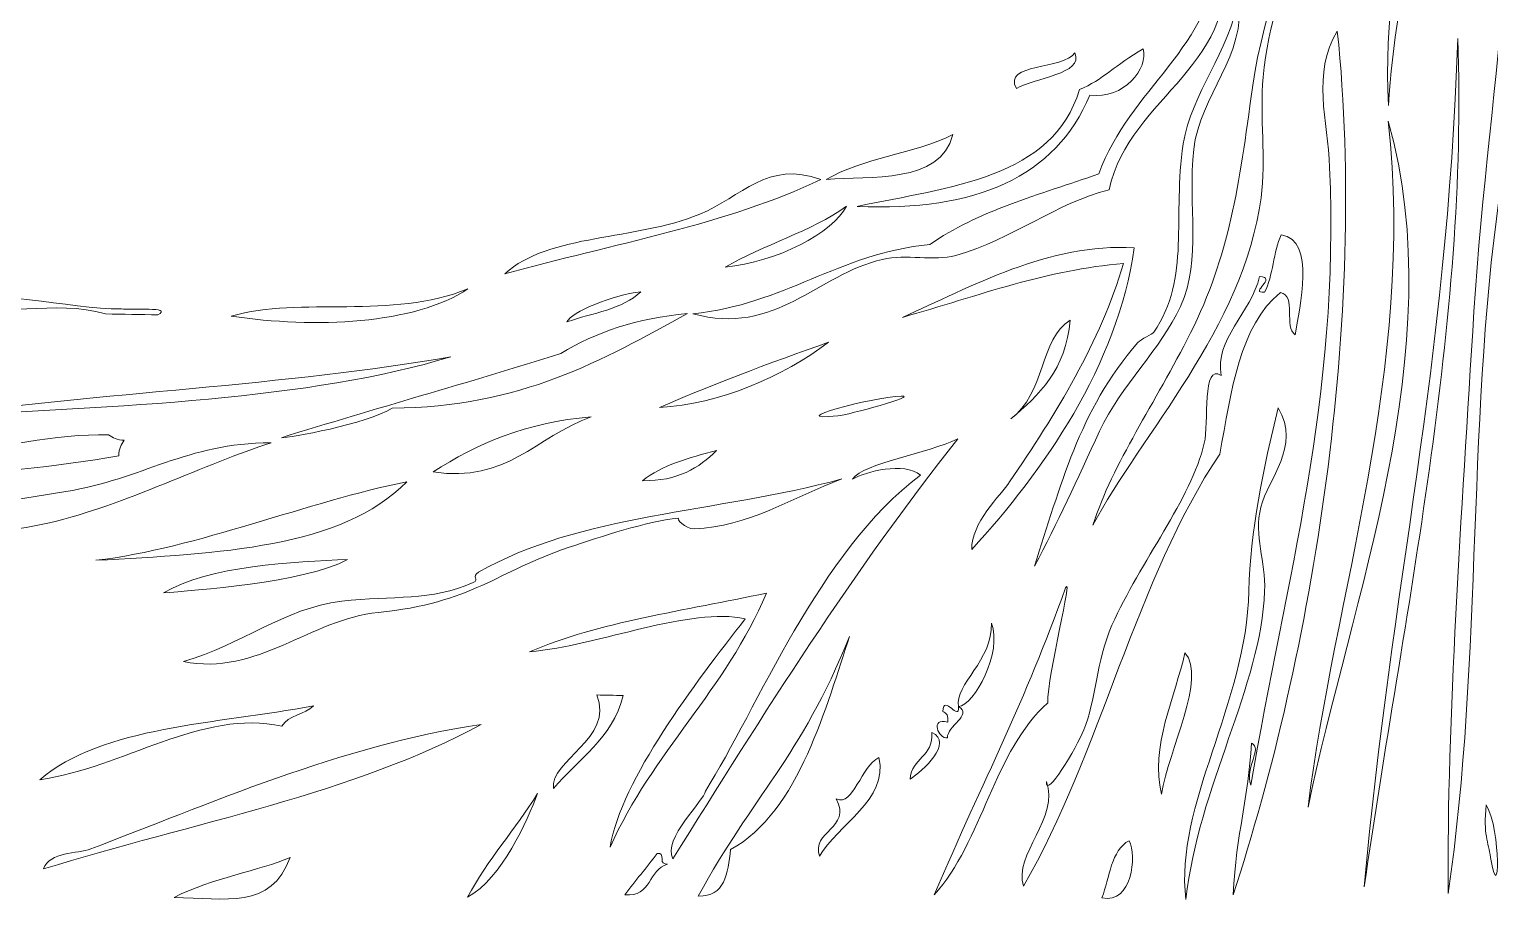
# Model space of a CAD drawing. Extents: x -34 to 197, y 103 to 243.
# Drawn here: x 112.34 to 139.54, y 170.38 to 186.79 of the extents above; entities that cross this region are included whole.
import ezdxf

# ---------------------------------------------------------------- set-up
doc = ezdxf.new("R2010")
doc.units = 0
doc.layers.add('OUTER_WALLET', color=7, linetype='CONTINUOUS', lineweight=5, true_color=0xffffff)

msp = doc.modelspace()

# ---------------------------------------------------------------- linework, layer by layer
at = {"layer": 'OUTER_WALLET'}
for points, knots in [([(153.993, 170.927), (149.806, 173.503), (146.422, 177.687), (144.537, 182.807), (142.961, 184.636), (144.169, 189.334), (144.125, 192.77), (144.105, 194.352), (143.754, 195.637), (143.708, 196.878), (143.027, 197.423), (142.805, 198.126), (142.279, 198.855), (141.258, 200.269), (139.652, 201.023), (139.423, 203.005), (139.281, 204.232), (140.373, 207.009), (138.407, 206.342), (138.418, 205.815), (138.836, 205.879), (138.977, 205.453), (139.193, 204.804), (138.86, 204.013), (138.94, 203.306), (138.975, 202.992), (139.231, 202.812), (139.316, 202.518), (139.67, 201.309), (139.755, 199.931), (140.724, 199.273), (139.866, 199.756), (139.281, 201.333), (138.729, 202.432), (138.612, 200.719), (139.445, 199.094), (140.51, 198.203), (140.87, 196.983), (141.415, 195.941), (141.618, 194.572), (141.072, 196.62), (138.965, 198.989), (138.512, 201.166), (138.196, 202.686), (139.626, 205.103), (137.912, 205.96), (137.586, 205.359), (138.329, 205.041), (138.176, 204.296), (137.915, 204.523), (137.94, 205.028), (137.705, 205.28), (137.18, 203.989), (138.016, 202.853), (138.324, 201.56), (138.458, 200.994), (138.422, 200.363), (138.588, 199.896), (138.972, 198.807), (139.999, 198.076), (139.901, 196.847), (141.01, 194.873), (142.098, 191.919), (142.3, 188.897), (142.457, 186.554), (142.086, 184.271), (143.166, 182.537), (141.746, 183.628), (142.254, 186.582), (142.006, 188.805), (141.806, 187.54), (141.951, 185.997), (141.835, 184.61), (141.809, 184.297), (141.6, 183.963), (141.623, 183.638), (141.681, 182.807), (142.467, 182.195), (142.756, 181.471), (143.094, 180.628), (143.089, 179.585), (143.39, 178.628), (144.145, 176.228), (145.339, 173.368), (145.789, 170.679), (144.241, 173.999), (143.603, 177.977), (142.364, 181.38), (142.056, 182.226), (141.421, 182.901), (141.335, 183.936), (141.125, 186.471), (142.031, 188.781), (141.751, 190.957), (141.087, 196.099), (137.258, 199.458), (137.217, 205.288), (136.337, 203.818), (137.074, 199.717), (138.274, 198.73), (138.506, 197.458), (139.393, 196.442), (139.973, 195.381), (141.054, 193.402), (141.181, 190.135), (140.896, 186.774), (140.744, 184.975), (140.899, 182.985), (141.286, 181.105), (141.752, 178.844), (143.015, 176.784), (143.32, 174.627), (143.513, 173.265), (143.26, 172.021), (143.74, 170.716), (142.986, 171.68), (143.423, 173.363), (143.031, 174.828), (142.203, 177.924), (140.659, 180.366), (140.554, 183.95), (140.469, 186.891), (141.199, 190.656), (140.427, 193.421), (140.018, 194.886), (138.906, 196.07), (138.35, 197.459), (137.436, 199.741), (136.609, 201.511), (136.522, 204.617), (136.165, 204.524), (136.062, 204.167), (135.923, 203.847), (135.599, 204.224), (135.949, 204.665), (135.844, 204.923), (135.2, 204.596), (134.546, 204.279), (134.067, 203.782), (131.984, 203.19), (129.731, 202.775), (127.022, 202.831), (126.616, 203.019), (127.77, 202.891), (128, 202.912), (130.243, 203.111), (132.524, 203.419), (134.271, 204.266), (135.818, 205.017), (136.816, 206.197), (138.222, 206.93), (138.235, 206.801), (137.888, 206.574), (138.118, 206.542), (138.803, 207.124), (139.7, 207.487), (140.581, 207.866), (140.413, 207.335), (139.961, 207.38), (139.397, 207.106), (140.9, 206.962), (142.826, 207.229), (143.677, 206.249), (143.234, 206.335), (142.372, 206.844), (141.342, 206.681), (142.632, 206.455), (143.181, 205.515), (144.242, 205.069), (144.644, 205.215), (145.159, 205.245), (145.517, 205.437), (145.154, 205.915), (143.987, 205.225), (143.77, 205.955), (144.483, 205.522), (146.759, 206.172), (147.666, 205.497), (147.493, 205.697), (146.793, 205.502), (147.274, 205.406), (145.505, 205.483), (144.861, 204.395), (143.444, 204.106), (143.47, 204.609), (144.27, 204.311), (144.238, 204.873), (143.973, 205.119), (143.741, 204.729), (143.359, 204.791), (143.411, 205.674), (142.666, 205.785), (142.112, 206.082), (141.852, 205.886), (142.303, 205.569), (142.293, 205.298), (140.754, 204.078), (142.246, 201.825), (143.294, 201.082), (143.123, 200.759), (142.585, 201.653), (142.133, 201.689), (141.557, 202.799), (140.968, 204.525), (142.102, 205.496), (141.914, 206.051), (141.124, 206.533), (140.456, 206.306), (140.266, 205.77), (141.074, 206.199), (141.033, 205.808), (141.048, 204.425), (140.251, 203.079), (140.965, 201.904), (141.239, 201.453), (141.852, 201.299), (142.217, 200.906), (142.623, 200.469), (142.788, 199.732), (143.262, 199.228), (143.619, 198.848), (144.141, 198.709), (144.417, 198.33), (145.451, 196.912), (145.061, 194.733), (145.188, 192.166), (145.261, 190.689), (145.644, 189.303), (145.403, 187.672), (145.167, 187.22), (144.854, 186.849), (144.983, 186.019), (144.261, 186.525), (145.044, 187.371), (145.113, 187.873), (145.297, 189.199), (144.957, 191.146), (144.908, 192.855), (144.842, 195.11), (145.036, 196.971), (144.22, 198.235), (143.875, 198.771), (143.385, 198.846), (142.873, 199.333), (142.648, 199.546), (142.551, 199.957), (142.303, 200.221), (141.887, 200.663), (141.232, 200.922), (140.955, 201.319), (140.147, 202.473), (140.649, 203.707), (140.832, 205.421), (140.634, 205.806), (140.291, 206.05), (139.869, 206.219), (139.614, 204.352), (139.565, 202.489), (140.56, 201.033), (141.278, 199.981), (142.665, 199.22), (143.34, 198.153), (144.617, 196.135), (143.86, 193.529), (144.177, 190.134), (144.204, 189.84), (144.363, 189.601), (144.355, 189.154), (144.339, 188.287), (144.156, 187.555), (144.114, 186.523), (144.01, 184.034), (144.643, 182.805), (146.164, 180.923), (145.916, 180.66), (145.675, 181.213), (145.487, 181.325), (147.242, 176.816), (150.561, 173.817), (153.993, 170.927)], [0, 0, 0, 0, 1, 1, 1, 2, 2, 2, 3, 3, 3, 4, 4, 4, 5, 5, 5, 6, 6, 6, 7, 7, 7, 8, 8, 8, 9, 9, 9, 10, 10, 10, 11, 11, 11, 12, 12, 12, 13, 13, 13, 14, 14, 14, 15, 15, 15, 16, 16, 16, 17, 17, 17, 18, 18, 18, 19, 19, 19, 20, 20, 20, 21, 21, 21, 22, 22, 22, 23, 23, 23, 24, 24, 24, 25, 25, 25, 26, 26, 26, 27, 27, 27, 28, 28, 28, 29, 29, 29, 30, 30, 30, 31, 31, 31, 32, 32, 32, 33, 33, 33, 34, 34, 34, 35, 35, 35, 36, 36, 36, 37, 37, 37, 38, 38, 38, 39, 39, 39, 40, 40, 40, 41, 41, 41, 42, 42, 42, 43, 43, 43, 44, 44, 44, 45, 45, 45, 46, 46, 46, 47, 47, 47, 48, 48, 48, 49, 49, 49, 50, 50, 50, 51, 51, 51, 52, 52, 52, 53, 53, 53, 54, 54, 54, 55, 55, 55, 56, 56, 56, 57, 57, 57, 58, 58, 58, 59, 59, 59, 60, 60, 60, 61, 61, 61, 62, 62, 62, 63, 63, 63, 64, 64, 64, 65, 65, 65, 66, 66, 66, 67, 67, 67, 68, 68, 68, 69, 69, 69, 70, 70, 70, 71, 71, 71, 72, 72, 72, 73, 73, 73, 74, 74, 74, 75, 75, 75, 76, 76, 76, 77, 77, 77, 78, 78, 78, 79, 79, 79, 80, 80, 80, 81, 81, 81, 82, 82, 82, 83, 83, 83, 84, 84, 84, 85, 85, 85, 86, 86, 86, 87, 87, 87, 88, 88, 88, 89, 89, 89, 90, 90, 90, 91, 91, 91, 92, 92, 92, 93, 93, 93, 93]), ([(138.591, 194.527), (138.538, 195.978), (137.558, 196.535), (137.182, 197.675), (138.242, 196.417), (139.511, 194.742), (138.951, 192.763), (137.664, 196.301), (134.025, 198.319), (134.939, 203.376), (134.82, 203.587), (134.535, 203.14), (134.252, 203.193), (132.682, 197.166), (138.276, 196.588), (138.445, 191.698), (138.511, 189.759), (137.778, 187.66), (137.65, 185.367), (137.48, 188.471), (138.789, 191.576), (137.61, 194.251), (136.882, 195.903), (134.358, 197.155), (133.992, 199.488), (133.822, 200.572), (134.178, 201.518), (133.854, 202.81), (133.32, 202.834), (133.35, 202.273), (133.06, 202.042), (132.96, 202.302), (132.975, 202.599), (133.076, 202.92), (134.116, 203.168), (134.955, 203.625), (135.541, 204.341), (134.555, 202.481), (135.201, 199.273), (136.305, 197.788), (137.445, 197.065), (137.795, 195.58), (138.591, 194.527)], [0, 0, 0, 0, 1, 1, 1, 2, 2, 2, 3, 3, 3, 4, 4, 4, 5, 5, 5, 6, 6, 6, 7, 7, 7, 8, 8, 8, 9, 9, 9, 10, 10, 10, 11, 11, 11, 12, 12, 12, 13, 13, 13, 14, 14, 14, 14]), ([(135.57, 194.774), (136.632, 194.622), (136.93, 192.876), (136.775, 191.142), (136.612, 189.31), (135.496, 187.873), (135.317, 185.896), (135.251, 185.167), (135.375, 184.368), (135.278, 183.651), (134.948, 181.219), (133.045, 179.243), (132.145, 177.556), (132.526, 178.723), (133.302, 179.818), (133.965, 181.136), (134.683, 182.565), (134.871, 183.853), (135.118, 185.704), (135.508, 188.62), (138.052, 192.442), (135.57, 194.774)], [0, 0, 0, 0, 1, 1, 1, 2, 2, 2, 3, 3, 3, 4, 4, 4, 5, 5, 5, 6, 6, 6, 7, 7, 7, 7]), ([(138.761, 170.705), (138.741, 174.008), (139.004, 177.648), (139.243, 181.532), (139.513, 185.917), (140.463, 190.122), (139.452, 193.535), (140.757, 192.322), (140.02, 189.696), (139.831, 187.282), (139.737, 186.063), (139.943, 185.125), (139.775, 184.061), (139.104, 179.814), (139.41, 175.041), (138.761, 170.705)], [0, 0, 0, 0, 1, 1, 1, 2, 2, 2, 3, 3, 3, 4, 4, 4, 5, 5, 5, 5]), ([(134.579, 188.349), (134.98, 186.078), (132.838, 185.582), (132.449, 183.798), (131.465, 183.555), (130.661, 182.881), (129.597, 182.579), (129.182, 182.461), (128.675, 182.609), (128.229, 182.505), (127.027, 182.226), (126.24, 181.065), (124.697, 181.493), (126.417, 181.665), (127.393, 182.609), (129.113, 182.782), (129.989, 183.398), (131.157, 183.713), (132.259, 184.094), (132.845, 185.707), (134.343, 186.374), (134.579, 188.349)], [0, 0, 0, 0, 1, 1, 1, 2, 2, 2, 3, 3, 3, 4, 4, 4, 5, 5, 5, 6, 6, 6, 7, 7, 7, 7]), ([(134.854, 187.369), (135.023, 186.298), (134.135, 185.556), (134.025, 184.552), (133.907, 183.489), (134.187, 182.525), (133.778, 181.627), (133.415, 180.829), (132.673, 180.164), (132.273, 179.31), (131.848, 178.402), (131.491, 177.594), (131.058, 176.794), (131.551, 178.278), (131.875, 179.676), (132.986, 180.958), (133.039, 181.02), (133.258, 181.114), (133.282, 181.148), (133.976, 182.16), (133.621, 183.299), (133.831, 184.653), (133.98, 185.607), (134.695, 186.352), (134.854, 187.369)], [0, 0, 0, 0, 1, 1, 1, 2, 2, 2, 3, 3, 3, 4, 4, 4, 5, 5, 5, 6, 6, 6, 7, 7, 7, 8, 8, 8, 8]), ([(135.087, 172.721), (135.738, 176.512), (136.747, 179.932), (136.556, 184.214), (136.518, 185.086), (136.219, 185.962), (136.699, 186.75), (137.259, 181.402), (136.232, 175.146), (134.758, 170.677), (134.823, 171.864), (135.043, 172.462), (135.101, 173.502), (135.316, 173.398), (134.965, 173.056), (135.087, 172.721)], [0, 0, 0, 0, 1, 1, 1, 2, 2, 2, 3, 3, 3, 4, 4, 4, 5, 5, 5, 5]), ([(138.941, 186.613), (139.141, 181.316), (137.914, 175.838), (137.201, 170.829), (137.691, 176.387), (138.739, 180.466), (138.941, 186.613)], [0, 0, 0, 0, 1, 1, 1, 2, 2, 2, 2]), ([(133.081, 186.423), (133.193, 186.072), (132.727, 185.467), (132.09, 185.562), (131.456, 184.031), (129.964, 183.392), (127.758, 183.489), (129.485, 183.855), (131.409, 184.015), (131.896, 185.663), (132.334, 185.845), (132.57, 186.123), (133.081, 186.423)], [0, 0, 0, 0, 1, 1, 1, 2, 2, 2, 3, 3, 3, 4, 4, 4, 4]), ([(131.81, 186.347), (131.993, 185.955), (131.049, 185.88), (130.725, 185.683), (130.456, 186.163), (131.605, 186.028), (131.81, 186.347)], [0, 0, 0, 0, 1, 1, 1, 2, 2, 2, 2]), ([(137.645, 185.074), (138.85, 180.845), (136.924, 176.095), (136.154, 172.312), (136.618, 176.159), (138.163, 180.507), (137.645, 185.074)], [0, 0, 0, 0, 1, 1, 1, 2, 2, 2, 2]), ([(129.539, 184.825), (129.297, 183.891), (128.002, 184.07), (127.181, 183.988), (127.849, 184.39), (128.826, 184.47), (129.539, 184.825)], [0, 0, 0, 0, 1, 1, 1, 2, 2, 2, 2]), ([(127.083, 183.99), (125.355, 183.163), (123.196, 182.782), (121.196, 182.237), (122.028, 182.987), (123.635, 182.853), (124.827, 183.345), (125.609, 183.668), (126.086, 184.354), (127.083, 183.99)], [0, 0, 0, 0, 1, 1, 1, 2, 2, 2, 3, 3, 3, 3]), ([(127.563, 183.493), (127.304, 182.999), (126.266, 182.452), (125.298, 182.361), (126.018, 182.775), (126.899, 183.022), (127.563, 183.493)], [0, 0, 0, 0, 1, 1, 1, 2, 2, 2, 2]), ([(132.718, 182.427), (131.308, 182.318), (130.028, 181.83), (128.601, 181.425), (129.857, 181.982), (131.339, 182.823), (132.918, 182.716), (132.604, 180.523), (131.234, 178.567), (129.892, 177.107), (129.875, 177.589), (130.429, 178.118), (130.597, 178.364), (131.457, 179.62), (132.29, 180.972), (132.718, 182.427)], [0, 0, 0, 0, 1, 1, 1, 2, 2, 2, 3, 3, 3, 4, 4, 4, 5, 5, 5, 5]), ([(135.656, 182.961), (136.305, 182.862), (135.989, 181.614), (135.917, 181.102), (135.693, 181.238), (135.948, 181.836), (135.638, 181.888), (134.884, 181.278), (134.722, 180.054), (134.511, 178.882), (132.948, 176.559), (132.284, 173.306), (130.857, 170.842), (130.662, 171.415), (131.537, 172.137), (131.281, 172.788), (131.264, 172.434), (131.841, 173.418), (131.981, 173.751), (132.196, 174.262), (132.21, 175.036), (132.503, 175.695), (133.034, 176.888), (133.975, 178.038), (134.222, 179.082), (134.309, 179.45), (134.177, 180.591), (134.537, 180.345), (134.401, 181.002), (135.098, 181.514), (135.252, 182.187), (135.597, 182.171), (135.039, 181.868), (135.345, 181.893), (135.505, 182.19), (135.504, 182.655), (135.656, 182.961)], [0, 0, 0, 0, 1, 1, 1, 2, 2, 2, 3, 3, 3, 4, 4, 4, 5, 5, 5, 6, 6, 6, 7, 7, 7, 8, 8, 8, 9, 9, 9, 10, 10, 10, 11, 11, 11, 12, 12, 12, 12]), ([(110.937, 181.733), (111.522, 181.979), (113.079, 181.586), (114.059, 181.581), (114.242, 181.558), (115.024, 181.63), (114.74, 181.471), (114.414, 181.477), (114.089, 181.483), (113.764, 181.489), (112.817, 181.778), (111.751, 181.373), (110.937, 181.733)], [0, 0, 0, 0, 1, 1, 1, 2, 2, 2, 3, 3, 3, 4, 4, 4, 4]), ([(120.508, 181.956), (119.53, 181.296), (117.647, 181.214), (116.106, 181.448), (117.388, 181.818), (119.097, 181.378), (120.508, 181.956)], [0, 0, 0, 0, 1, 1, 1, 2, 2, 2, 2]), ([(123.728, 181.9), (123.401, 181.577), (122.826, 181.509), (122.352, 181.339), (122.433, 181.522), (123.206, 181.843), (123.728, 181.9)], [0, 0, 0, 0, 1, 1, 1, 2, 2, 2, 2]), ([(124.6, 181.495), (123.032, 180.634), (121.488, 179.749), (119.102, 179.736), (118.636, 179.444), (117.166, 179.175), (117.043, 179.186), (118.762, 179.724), (120.53, 180.211), (122.244, 180.755), (122.884, 181.151), (123.661, 181.407), (124.6, 181.495)], [0, 0, 0, 0, 1, 1, 1, 2, 2, 2, 3, 3, 3, 4, 4, 4, 4]), ([(131.724, 181.37), (131.645, 180.458), (131.151, 179.977), (130.617, 179.535), (131.261, 180.003), (131.161, 181.034), (131.724, 181.37)], [0, 0, 0, 0, 1, 1, 1, 2, 2, 2, 2]), ([(127.226, 180.961), (126.386, 180.325), (125.19, 179.807), (124.081, 179.747), (124.815, 180.08), (126.195, 180.604), (127.226, 180.961)], [0, 0, 0, 0, 1, 1, 1, 2, 2, 2, 2]), ([(120.193, 180.693), (117.594, 179.895), (113.95, 179.755), (110.607, 179.592), (113.57, 180.015), (117.181, 180.159), (120.193, 180.693)], [0, 0, 0, 0, 1, 1, 1, 2, 2, 2, 2]), ([(128.575, 179.961), (128.929, 179.973), (127.581, 179.609), (127.397, 179.591), (126.321, 179.485), (128.052, 179.943), (128.575, 179.961)], [0, 0, 0, 0, 1, 1, 1, 2, 2, 2, 2]), ([(122.808, 179.574), (121.764, 179.199), (121.24, 178.333), (119.862, 178.551), (120.676, 179.067), (121.592, 179.476), (122.808, 179.574)], [0, 0, 0, 0, 1, 1, 1, 2, 2, 2, 2]), ([(135.6, 179.741), (136.02, 179.005), (135.412, 178.433), (135.275, 177.892), (135.139, 177.357), (135.367, 176.886), (135.345, 176.328), (135.278, 174.55), (134.116, 172.703), (133.879, 170.595), (133.665, 172.347), (135.007, 174.234), (135.052, 176.333), (135.076, 177.417), (135.318, 178.639), (135.6, 179.741)], [0, 0, 0, 0, 1, 1, 1, 2, 2, 2, 3, 3, 3, 4, 4, 4, 5, 5, 5, 5]), ([(114.113, 179.14), (114.061, 179.062), (114.009, 178.983), (114.011, 178.849), (111.666, 178.442), (109.069, 178.349), (105.998, 178.403), (104.41, 178.43), (102.831, 178.083), (101.31, 178.289), (100.761, 178.364), (100.213, 178.66), (99.658, 178.709), (98.386, 178.819), (97.118, 178.42), (95.95, 178.774), (98.199, 179.445), (100.494, 178.499), (102.875, 178.457), (104.466, 178.43), (106.025, 178.385), (107.559, 178.376), (109.734, 178.362), (111.809, 179.258), (113.822, 179.242), (113.899, 179.189), (113.979, 179.138), (114.113, 179.14)], [0, 0, 0, 0, 1, 1, 1, 2, 2, 2, 3, 3, 3, 4, 4, 4, 5, 5, 5, 6, 6, 6, 7, 7, 7, 8, 8, 8, 9, 9, 9, 9]), ([(116.846, 179.092), (115.643, 178.709), (114.13, 177.934), (112.72, 177.602), (111.574, 177.333), (110.37, 177.402), (109.296, 177.174), (108.587, 177.023), (107.411, 176.167), (106.953, 177.214), (108.777, 177.596), (111.014, 177.855), (113.023, 178.183), (114.461, 178.417), (115.261, 179.085), (116.846, 179.092)], [0, 0, 0, 0, 1, 1, 1, 2, 2, 2, 3, 3, 3, 4, 4, 4, 5, 5, 5, 5]), ([(125.141, 178.947), (124.814, 178.623), (124.414, 178.376), (123.764, 178.385), (124.122, 178.678), (124.632, 178.812), (125.141, 178.947)], [0, 0, 0, 0, 1, 1, 1, 2, 2, 2, 2]), ([(128.94, 178.491), (128.629, 178.741), (127.921, 178.556), (127.669, 178.415), (127.891, 178.717), (129.062, 178.893), (129.635, 179.162), (127.695, 176.733), (126.01, 174.04), (124.325, 171.347), (124.127, 171.722), (124.923, 172.446), (124.932, 172.606), (125.906, 174.15), (127.038, 177.06), (128.94, 178.491)], [0, 0, 0, 0, 1, 1, 1, 2, 2, 2, 3, 3, 3, 4, 4, 4, 5, 5, 5, 5]), ([(127.474, 178.418), (126.573, 178.081), (125.716, 177.518), (124.725, 177.49), (124.556, 177.486), (124.377, 177.684), (124.436, 177.691), (123.804, 177.619), (123.03, 177.358), (122.376, 177.14), (121.079, 176.709), (120.576, 176.101), (118.841, 175.934), (117.587, 175.812), (116.586, 174.741), (115.213, 175.02), (116.294, 175.328), (117.078, 176.012), (118.161, 176.141), (119.123, 176.254), (119.825, 176.14), (120.608, 176.489), (120.74, 176.547), (120.565, 176.599), (120.708, 176.682), (122.582, 177.761), (125.123, 177.785), (127.474, 178.418)], [0, 0, 0, 0, 1, 1, 1, 2, 2, 2, 3, 3, 3, 4, 4, 4, 5, 5, 5, 6, 6, 6, 7, 7, 7, 8, 8, 8, 9, 9, 9, 9]), ([(119.371, 178.364), (118.164, 177.13), (115.863, 177.029), (113.586, 176.904), (115.47, 177.127), (117.547, 178.005), (119.371, 178.364)], [0, 0, 0, 0, 1, 1, 1, 2, 2, 2, 2]), ([(118.272, 176.92), (117.475, 176.48), (115.379, 176.347), (114.845, 176.296), (115.678, 176.807), (117.289, 176.877), (118.272, 176.92)], [0, 0, 0, 0, 1, 1, 1, 2, 2, 2, 2]), ([(129.194, 170.676), (130.13, 172.872), (130.885, 174.263), (131.637, 176.393), (131.792, 176.662), (131.302, 174.782), (131.306, 174.251), (130.309, 173.363), (130.087, 171.673), (129.194, 170.676)], [0, 0, 0, 0, 1, 1, 1, 2, 2, 2, 3, 3, 3, 3]), ([(125.672, 175.814), (124.664, 176.047), (122.96, 175.322), (121.659, 175.2), (122.943, 175.759), (124.564, 175.968), (126.07, 176.295), (125.317, 174.493), (123.943, 173.333), (123.157, 171.563), (123.37, 172.835), (124.745, 174.619), (125.672, 175.814)], [0, 0, 0, 0, 1, 1, 1, 2, 2, 2, 3, 3, 3, 4, 4, 4, 4]), ([(129.646, 174.183), (129.568, 174.597), (130.288, 175.04), (130.258, 175.734), (130.472, 175.203), (129.941, 174.203), (129.646, 174.183)], [0, 0, 0, 0, 1, 1, 1, 2, 2, 2, 2]), ([(127.618, 175.487), (127.191, 174.241), (126.686, 172.214), (125.402, 171.523), (125.354, 171.076), (125.295, 170.641), (124.801, 170.656), (125.828, 172.542), (126.686, 173.199), (127.618, 175.487)], [0, 0, 0, 0, 1, 1, 1, 2, 2, 2, 3, 3, 3, 3]), ([(133.425, 172.555), (133.205, 173.412), (133.69, 174.398), (133.861, 175.183), (134.269, 174.72), (133.562, 173.384), (133.425, 172.555)], [0, 0, 0, 0, 1, 1, 1, 2, 2, 2, 2]), ([(122.914, 174.398), (123.076, 174.395), (123.239, 174.392), (123.402, 174.389), (123.196, 173.576), (122.56, 173.207), (122.103, 172.655), (122.034, 173.186), (123.234, 173.583), (122.914, 174.398)], [0, 0, 0, 0, 1, 1, 1, 2, 2, 2, 3, 3, 3, 3]), ([(129.646, 174.183), (129.917, 174.022), (129.427, 173.822), (129.44, 173.601), (129.27, 173.575), (129.105, 173.985), (129.446, 173.894), (129.463, 174.006), (129.426, 174.068), (129.351, 174.09), (129.368, 174.436), (129.67, 173.878), (129.646, 174.183)], [0, 0, 0, 0, 1, 1, 1, 2, 2, 2, 3, 3, 3, 4, 4, 4, 4]), ([(117.639, 174.197), (117.473, 174.037), (117.166, 174.025), (117.047, 173.817), (115.569, 174.148), (114.096, 173.04), (112.539, 172.822), (113.715, 173.822), (115.828, 173.853), (117.639, 174.197)], [0, 0, 0, 0, 1, 1, 1, 2, 2, 2, 3, 3, 3, 3]), ([(120.757, 173.85), (118.414, 172.567), (115.366, 172.013), (112.607, 171.161), (112.731, 171.489), (113.233, 171.438), (113.492, 171.536), (115.621, 172.338), (118.149, 173.465), (120.757, 173.85)], [0, 0, 0, 0, 1, 1, 1, 2, 2, 2, 3, 3, 3, 3]), ([(128.744, 172.832), (128.773, 173.233), (129.182, 173.24), (129.149, 173.703), (129.562, 173.508), (128.978, 172.98), (128.744, 172.832)], [0, 0, 0, 0, 1, 1, 1, 2, 2, 2, 2]), ([(127.37, 172.466), (127.691, 172.312), (127.828, 173.084), (128.165, 173.233), (128.348, 172.445), (127.387, 171.985), (127.059, 171.397), (126.891, 171.864), (127.663, 171.916), (127.37, 172.466)], [0, 0, 0, 0, 1, 1, 1, 2, 2, 2, 3, 3, 3, 3]), ([(121.808, 172.563), (121.616, 172.064), (121.149, 170.993), (120.505, 170.633), (120.878, 171.339), (121.394, 171.899), (121.808, 172.563)], [0, 0, 0, 0, 1, 1, 1, 2, 2, 2, 2]), ([(139.473, 172.352), (139.759, 171.87), (139.711, 170.382), (139.554, 171.374), (139.508, 171.664), (139.413, 171.8), (139.473, 172.352)], [0, 0, 0, 0, 1, 1, 1, 2, 2, 2, 2]), ([(132.824, 171.687), (132.968, 171.401), (132.88, 170.506), (132.317, 170.622), (132.461, 171.002), (132.483, 171.51), (132.824, 171.687)], [0, 0, 0, 0, 1, 1, 1, 2, 2, 2, 2]), ([(117.199, 171.374), (116.846, 170.398), (115.999, 170.617), (115.039, 170.631), (115.733, 170.986), (116.646, 171.133), (117.199, 171.374)], [0, 0, 0, 0, 1, 1, 1, 2, 2, 2, 2]), ([(124.225, 171.251), (123.873, 171.152), (123.929, 170.632), (123.435, 170.679), (123.626, 170.945), (123.842, 171.184), (124.034, 171.45), (124.117, 171.466), (124.125, 171.41), (124.13, 171.35), (124.111, 171.268), (124.166, 171.258), (124.225, 171.251)], [0, 0, 0, 0, 1, 1, 1, 2, 2, 2, 3, 3, 3, 4, 4, 4, 4])]:
    msp.add_open_spline(points, degree=3, knots=knots, dxfattribs=at)
at = {"layer": 'OUTER_WALLET', "color": 7, "true_color": 0xffffff}
for points, knots in [([(145.487, 181.325), (145.675, 181.213), (145.916, 180.66), (146.164, 180.923), (144.643, 182.805), (144.01, 184.034), (144.114, 186.523), (144.156, 187.555), (144.339, 188.287), (144.355, 189.154), (144.363, 189.601), (144.204, 189.84), (144.177, 190.134), (143.86, 193.529), (144.617, 196.135), (143.34, 198.153), (142.665, 199.22), (141.278, 199.981), (140.56, 201.033), (139.565, 202.489), (139.614, 204.352), (139.869, 206.219), (140.291, 206.05), (140.634, 205.806), (140.832, 205.421), (140.649, 203.707), (140.147, 202.473), (140.955, 201.319), (141.232, 200.922), (141.887, 200.663), (142.303, 200.221), (142.551, 199.957), (142.648, 199.546), (142.873, 199.333), (143.385, 198.846), (143.875, 198.771), (144.22, 198.235), (145.036, 196.971), (144.842, 195.11), (144.908, 192.855), (144.957, 191.146), (145.297, 189.199), (145.113, 187.873), (145.044, 187.371), (144.261, 186.525), (144.983, 186.019), (144.854, 186.849), (145.167, 187.22), (145.403, 187.672), (145.644, 189.303), (145.261, 190.689), (145.188, 192.166), (145.061, 194.733), (145.451, 196.912), (144.417, 198.33), (144.141, 198.709), (143.619, 198.848), (143.262, 199.228), (142.788, 199.732), (142.623, 200.469), (142.217, 200.906), (141.852, 201.299), (141.239, 201.453), (140.965, 201.904), (140.251, 203.079), (141.048, 204.425), (141.033, 205.808), (141.074, 206.199), (140.266, 205.77), (140.456, 206.306), (141.124, 206.533), (141.914, 206.051), (142.102, 205.496), (140.968, 204.525), (141.557, 202.799), (142.133, 201.689), (142.585, 201.653), (143.123, 200.759), (143.294, 201.082), (142.246, 201.825), (140.754, 204.078), (142.293, 205.298), (142.303, 205.569), (141.852, 205.886), (142.112, 206.082), (142.666, 205.785), (143.411, 205.674), (143.359, 204.791), (143.741, 204.729), (143.973, 205.119), (144.238, 204.873), (144.27, 204.311), (143.47, 204.609), (143.444, 204.106), (144.861, 204.395), (145.505, 205.483), (147.274, 205.406), (146.793, 205.502), (147.493, 205.697), (147.666, 205.497), (146.759, 206.172), (144.483, 205.522), (143.77, 205.955), (143.987, 205.225), (145.154, 205.915), (145.517, 205.437), (145.159, 205.245), (144.644, 205.215), (144.242, 205.069), (143.181, 205.515), (142.632, 206.455), (141.342, 206.681), (142.372, 206.844), (143.234, 206.335), (143.677, 206.249), (142.826, 207.229), (140.9, 206.962), (139.397, 207.106), (139.961, 207.38), (140.413, 207.335), (140.581, 207.866), (139.7, 207.487), (138.803, 207.124), (138.118, 206.542), (137.888, 206.574), (138.235, 206.801), (138.222, 206.93), (136.816, 206.197), (135.818, 205.017), (134.271, 204.266), (132.524, 203.419), (130.243, 203.111), (128, 202.912), (127.77, 202.891), (126.616, 203.019), (127.022, 202.831), (129.731, 202.775), (131.984, 203.19), (134.067, 203.782), (134.546, 204.279), (135.2, 204.596), (135.844, 204.923), (135.949, 204.665), (135.599, 204.224), (135.923, 203.847), (136.062, 204.167), (136.165, 204.524), (136.522, 204.617), (136.609, 201.511), (137.436, 199.741), (138.35, 197.459), (138.906, 196.07), (140.018, 194.886), (140.427, 193.421), (141.199, 190.656), (140.469, 186.891), (140.554, 183.95), (140.659, 180.366), (142.203, 177.924), (143.031, 174.828), (143.423, 173.363), (142.986, 171.68), (143.74, 170.716), (143.26, 172.021), (143.513, 173.265), (143.32, 174.627), (143.015, 176.784), (141.752, 178.844), (141.286, 181.105), (140.899, 182.985), (140.744, 184.975), (140.896, 186.774), (141.181, 190.135), (141.054, 193.402), (139.973, 195.381), (139.393, 196.442), (138.506, 197.458), (138.274, 198.73), (137.074, 199.717), (136.337, 203.818), (137.217, 205.288), (137.258, 199.458), (141.087, 196.099), (141.751, 190.957), (142.031, 188.781), (141.125, 186.471), (141.335, 183.936), (141.421, 182.901), (142.056, 182.226), (142.364, 181.38), (143.603, 177.977), (144.241, 173.999), (145.789, 170.679), (145.339, 173.368), (144.145, 176.228), (143.39, 178.628), (143.089, 179.585), (143.094, 180.628), (142.756, 181.471), (142.467, 182.195), (141.681, 182.807), (141.623, 183.638), (141.6, 183.963), (141.809, 184.297), (141.835, 184.61), (141.951, 185.997), (141.806, 187.54), (142.006, 188.805), (142.254, 186.582), (141.746, 183.628), (143.166, 182.537), (142.086, 184.271), (142.457, 186.554), (142.3, 188.897), (142.098, 191.919), (141.01, 194.873), (139.901, 196.847), (139.999, 198.076), (138.972, 198.807), (138.588, 199.896), (138.422, 200.363), (138.458, 200.994), (138.324, 201.56), (138.016, 202.853), (137.18, 203.989), (137.705, 205.28), (137.94, 205.028), (137.915, 204.523), (138.176, 204.296), (138.329, 205.041), (137.586, 205.359), (137.912, 205.96), (139.626, 205.103), (138.196, 202.686), (138.512, 201.166), (138.965, 198.989), (141.072, 196.62), (141.618, 194.572), (141.415, 195.941), (140.87, 196.983), (140.51, 198.203), (139.445, 199.094), (138.612, 200.719), (138.729, 202.432), (139.281, 201.333), (139.866, 199.756), (140.724, 199.273), (139.755, 199.931), (139.67, 201.309), (139.316, 202.518), (139.231, 202.812), (138.975, 202.992), (138.94, 203.306), (138.86, 204.013), (139.193, 204.804), (138.977, 205.453), (138.836, 205.879), (138.418, 205.815), (138.407, 206.342), (140.373, 207.009), (139.281, 204.232), (139.423, 203.005), (139.652, 201.023), (141.258, 200.269), (142.279, 198.855), (142.805, 198.126), (143.027, 197.423), (143.708, 196.878), (143.754, 195.637), (144.105, 194.352), (144.125, 192.77), (144.169, 189.334), (142.961, 184.636), (144.537, 182.807), (146.422, 177.687), (149.806, 173.503), (153.993, 170.927), (150.561, 173.817), (147.242, 176.816), (145.487, 181.325)], [0, 0, 0, 0, 1, 1, 1, 2, 2, 2, 3, 3, 3, 4, 4, 4, 5, 5, 5, 6, 6, 6, 7, 7, 7, 8, 8, 8, 9, 9, 9, 10, 10, 10, 11, 11, 11, 12, 12, 12, 13, 13, 13, 14, 14, 14, 15, 15, 15, 16, 16, 16, 17, 17, 17, 18, 18, 18, 19, 19, 19, 20, 20, 20, 21, 21, 21, 22, 22, 22, 23, 23, 23, 24, 24, 24, 25, 25, 25, 26, 26, 26, 27, 27, 27, 28, 28, 28, 29, 29, 29, 30, 30, 30, 31, 31, 31, 32, 32, 32, 33, 33, 33, 34, 34, 34, 35, 35, 35, 36, 36, 36, 37, 37, 37, 38, 38, 38, 39, 39, 39, 40, 40, 40, 41, 41, 41, 42, 42, 42, 43, 43, 43, 44, 44, 44, 45, 45, 45, 46, 46, 46, 47, 47, 47, 48, 48, 48, 49, 49, 49, 50, 50, 50, 51, 51, 51, 52, 52, 52, 53, 53, 53, 54, 54, 54, 55, 55, 55, 56, 56, 56, 57, 57, 57, 58, 58, 58, 59, 59, 59, 60, 60, 60, 61, 61, 61, 62, 62, 62, 63, 63, 63, 64, 64, 64, 65, 65, 65, 66, 66, 66, 67, 67, 67, 68, 68, 68, 69, 69, 69, 70, 70, 70, 71, 71, 71, 72, 72, 72, 73, 73, 73, 74, 74, 74, 75, 75, 75, 76, 76, 76, 77, 77, 77, 78, 78, 78, 79, 79, 79, 80, 80, 80, 81, 81, 81, 82, 82, 82, 83, 83, 83, 84, 84, 84, 85, 85, 85, 86, 86, 86, 87, 87, 87, 88, 88, 88, 89, 89, 89, 90, 90, 90, 91, 91, 91, 92, 92, 92, 93, 93, 93, 93]), ([(136.305, 197.788), (135.201, 199.273), (134.555, 202.481), (135.541, 204.341), (134.955, 203.625), (134.116, 203.168), (133.076, 202.92), (132.975, 202.599), (132.96, 202.302), (133.06, 202.042), (133.35, 202.273), (133.32, 202.834), (133.854, 202.81), (134.178, 201.518), (133.822, 200.572), (133.992, 199.488), (134.358, 197.155), (136.882, 195.903), (137.61, 194.251), (138.789, 191.576), (137.48, 188.471), (137.65, 185.367), (137.778, 187.66), (138.511, 189.759), (138.445, 191.698), (138.276, 196.588), (132.682, 197.166), (134.252, 203.193), (134.535, 203.14), (134.82, 203.587), (134.939, 203.376), (134.025, 198.319), (137.664, 196.301), (138.951, 192.763), (139.511, 194.742), (138.242, 196.417), (137.182, 197.675), (137.558, 196.535), (138.538, 195.978), (138.591, 194.527), (137.795, 195.58), (137.445, 197.065), (136.305, 197.788)], [0, 0, 0, 0, 1, 1, 1, 2, 2, 2, 3, 3, 3, 4, 4, 4, 5, 5, 5, 6, 6, 6, 7, 7, 7, 8, 8, 8, 9, 9, 9, 10, 10, 10, 11, 11, 11, 12, 12, 12, 13, 13, 13, 14, 14, 14, 14]), ([(135.118, 185.704), (134.871, 183.853), (134.683, 182.565), (133.965, 181.136), (133.302, 179.818), (132.526, 178.723), (132.145, 177.556), (133.045, 179.243), (134.948, 181.219), (135.278, 183.651), (135.375, 184.368), (135.251, 185.167), (135.317, 185.896), (135.496, 187.873), (136.612, 189.31), (136.775, 191.142), (136.93, 192.876), (136.632, 194.622), (135.57, 194.774), (138.052, 192.442), (135.508, 188.62), (135.118, 185.704)], [0, 0, 0, 0, 1, 1, 1, 2, 2, 2, 3, 3, 3, 4, 4, 4, 5, 5, 5, 6, 6, 6, 7, 7, 7, 7]), ([(139.775, 184.061), (139.943, 185.125), (139.737, 186.063), (139.831, 187.282), (140.02, 189.696), (140.757, 192.322), (139.452, 193.535), (140.463, 190.122), (139.513, 185.917), (139.243, 181.532), (139.004, 177.648), (138.741, 174.008), (138.761, 170.705), (139.41, 175.041), (139.104, 179.814), (139.775, 184.061)], [0, 0, 0, 0, 1, 1, 1, 2, 2, 2, 3, 3, 3, 4, 4, 4, 5, 5, 5, 5]), ([(132.259, 184.094), (131.157, 183.713), (129.989, 183.398), (129.113, 182.782), (127.393, 182.609), (126.417, 181.665), (124.697, 181.493), (126.24, 181.065), (127.027, 182.226), (128.229, 182.505), (128.675, 182.609), (129.182, 182.461), (129.597, 182.579), (130.661, 182.881), (131.465, 183.555), (132.449, 183.798), (132.838, 185.582), (134.98, 186.078), (134.579, 188.349), (134.343, 186.374), (132.845, 185.707), (132.259, 184.094)], [0, 0, 0, 0, 1, 1, 1, 2, 2, 2, 3, 3, 3, 4, 4, 4, 5, 5, 5, 6, 6, 6, 7, 7, 7, 7]), ([(133.831, 184.653), (133.621, 183.299), (133.976, 182.16), (133.282, 181.148), (133.258, 181.114), (133.039, 181.02), (132.986, 180.958), (131.875, 179.676), (131.551, 178.278), (131.058, 176.794), (131.491, 177.594), (131.848, 178.402), (132.273, 179.31), (132.673, 180.164), (133.415, 180.829), (133.778, 181.627), (134.187, 182.525), (133.907, 183.489), (134.025, 184.552), (134.135, 185.556), (135.023, 186.298), (134.854, 187.369), (134.695, 186.352), (133.98, 185.607), (133.831, 184.653)], [0, 0, 0, 0, 1, 1, 1, 2, 2, 2, 3, 3, 3, 4, 4, 4, 5, 5, 5, 6, 6, 6, 7, 7, 7, 8, 8, 8, 8]), ([(135.101, 173.502), (135.043, 172.462), (134.823, 171.864), (134.758, 170.677), (136.232, 175.146), (137.259, 181.402), (136.699, 186.75), (136.219, 185.962), (136.518, 185.086), (136.556, 184.214), (136.747, 179.932), (135.738, 176.512), (135.087, 172.721), (134.965, 173.056), (135.316, 173.398), (135.101, 173.502)], [0, 0, 0, 0, 1, 1, 1, 2, 2, 2, 3, 3, 3, 4, 4, 4, 5, 5, 5, 5]), ([(137.201, 170.829), (137.914, 175.838), (139.141, 181.316), (138.941, 186.613), (138.739, 180.466), (137.691, 176.387), (137.201, 170.829)], [0, 0, 0, 0, 1, 1, 1, 2, 2, 2, 2]), ([(131.896, 185.663), (131.409, 184.015), (129.485, 183.855), (127.758, 183.489), (129.964, 183.392), (131.456, 184.031), (132.09, 185.562), (132.727, 185.467), (133.193, 186.072), (133.081, 186.423), (132.57, 186.123), (132.334, 185.845), (131.896, 185.663)], [0, 0, 0, 0, 1, 1, 1, 2, 2, 2, 3, 3, 3, 4, 4, 4, 4]), ([(130.725, 185.683), (131.049, 185.88), (131.993, 185.955), (131.81, 186.347), (131.605, 186.028), (130.456, 186.163), (130.725, 185.683)], [0, 0, 0, 0, 1, 1, 1, 2, 2, 2, 2]), ([(136.154, 172.312), (136.924, 176.095), (138.85, 180.845), (137.645, 185.074), (138.163, 180.507), (136.618, 176.159), (136.154, 172.312)], [0, 0, 0, 0, 1, 1, 1, 2, 2, 2, 2]), ([(127.181, 183.988), (128.002, 184.07), (129.297, 183.891), (129.539, 184.825), (128.826, 184.47), (127.849, 184.39), (127.181, 183.988)], [0, 0, 0, 0, 1, 1, 1, 2, 2, 2, 2]), ([(124.827, 183.345), (123.635, 182.853), (122.028, 182.987), (121.196, 182.237), (123.196, 182.782), (125.355, 183.163), (127.083, 183.99), (126.086, 184.354), (125.609, 183.668), (124.827, 183.345)], [0, 0, 0, 0, 1, 1, 1, 2, 2, 2, 3, 3, 3, 3]), ([(125.298, 182.361), (126.266, 182.452), (127.304, 182.999), (127.563, 183.493), (126.899, 183.022), (126.018, 182.775), (125.298, 182.361)], [0, 0, 0, 0, 1, 1, 1, 2, 2, 2, 2]), ([(130.597, 178.364), (130.429, 178.118), (129.875, 177.589), (129.892, 177.107), (131.234, 178.567), (132.604, 180.523), (132.918, 182.716), (131.339, 182.823), (129.857, 181.982), (128.601, 181.425), (130.028, 181.83), (131.308, 182.318), (132.718, 182.427), (132.29, 180.972), (131.457, 179.62), (130.597, 178.364)], [0, 0, 0, 0, 1, 1, 1, 2, 2, 2, 3, 3, 3, 4, 4, 4, 5, 5, 5, 5]), ([(135.345, 181.893), (135.039, 181.868), (135.597, 182.171), (135.252, 182.187), (135.098, 181.514), (134.401, 181.002), (134.537, 180.345), (134.177, 180.591), (134.309, 179.45), (134.222, 179.082), (133.975, 178.038), (133.034, 176.888), (132.503, 175.695), (132.21, 175.036), (132.196, 174.262), (131.981, 173.751), (131.841, 173.418), (131.264, 172.434), (131.281, 172.788), (131.537, 172.137), (130.662, 171.415), (130.857, 170.842), (132.284, 173.306), (132.948, 176.559), (134.511, 178.882), (134.722, 180.054), (134.884, 181.278), (135.638, 181.888), (135.948, 181.836), (135.693, 181.238), (135.917, 181.102), (135.989, 181.614), (136.305, 182.862), (135.656, 182.961), (135.504, 182.655), (135.505, 182.19), (135.345, 181.893)], [0, 0, 0, 0, 1, 1, 1, 2, 2, 2, 3, 3, 3, 4, 4, 4, 5, 5, 5, 6, 6, 6, 7, 7, 7, 8, 8, 8, 9, 9, 9, 10, 10, 10, 11, 11, 11, 12, 12, 12, 12]), ([(113.764, 181.489), (114.089, 181.483), (114.414, 181.477), (114.74, 181.471), (115.024, 181.63), (114.242, 181.558), (114.059, 181.581), (113.079, 181.586), (111.522, 181.979), (110.937, 181.733), (111.751, 181.373), (112.817, 181.778), (113.764, 181.489)], [0, 0, 0, 0, 1, 1, 1, 2, 2, 2, 3, 3, 3, 4, 4, 4, 4]), ([(116.106, 181.448), (117.647, 181.214), (119.53, 181.296), (120.508, 181.956), (119.097, 181.378), (117.388, 181.818), (116.106, 181.448)], [0, 0, 0, 0, 1, 1, 1, 2, 2, 2, 2]), ([(122.352, 181.339), (122.826, 181.509), (123.401, 181.577), (123.728, 181.9), (123.206, 181.843), (122.433, 181.522), (122.352, 181.339)], [0, 0, 0, 0, 1, 1, 1, 2, 2, 2, 2]), ([(122.244, 180.755), (120.53, 180.211), (118.762, 179.724), (117.043, 179.186), (117.166, 179.175), (118.636, 179.444), (119.102, 179.736), (121.488, 179.749), (123.032, 180.634), (124.6, 181.495), (123.661, 181.407), (122.884, 181.151), (122.244, 180.755)], [0, 0, 0, 0, 1, 1, 1, 2, 2, 2, 3, 3, 3, 4, 4, 4, 4]), ([(130.617, 179.535), (131.151, 179.977), (131.645, 180.458), (131.724, 181.37), (131.161, 181.034), (131.261, 180.003), (130.617, 179.535)], [0, 0, 0, 0, 1, 1, 1, 2, 2, 2, 2]), ([(124.081, 179.747), (125.19, 179.807), (126.386, 180.325), (127.226, 180.961), (126.195, 180.604), (124.815, 180.08), (124.081, 179.747)], [0, 0, 0, 0, 1, 1, 1, 2, 2, 2, 2]), ([(110.607, 179.592), (113.95, 179.755), (117.594, 179.895), (120.193, 180.693), (117.181, 180.159), (113.57, 180.015), (110.607, 179.592)], [0, 0, 0, 0, 1, 1, 1, 2, 2, 2, 2]), ([(127.397, 179.591), (127.581, 179.609), (128.929, 179.973), (128.575, 179.961), (128.052, 179.943), (126.321, 179.485), (127.397, 179.591)], [0, 0, 0, 0, 1, 1, 1, 2, 2, 2, 2]), ([(119.862, 178.551), (121.24, 178.333), (121.764, 179.199), (122.808, 179.574), (121.592, 179.476), (120.676, 179.067), (119.862, 178.551)], [0, 0, 0, 0, 1, 1, 1, 2, 2, 2, 2]), ([(135.052, 176.333), (135.007, 174.234), (133.665, 172.347), (133.879, 170.595), (134.116, 172.703), (135.278, 174.55), (135.345, 176.328), (135.367, 176.886), (135.139, 177.357), (135.275, 177.892), (135.412, 178.433), (136.02, 179.005), (135.6, 179.741), (135.318, 178.639), (135.076, 177.417), (135.052, 176.333)], [0, 0, 0, 0, 1, 1, 1, 2, 2, 2, 3, 3, 3, 4, 4, 4, 5, 5, 5, 5]), ([(113.822, 179.242), (111.809, 179.258), (109.734, 178.362), (107.559, 178.376), (106.025, 178.385), (104.466, 178.43), (102.875, 178.457), (100.494, 178.499), (98.199, 179.445), (95.95, 178.774), (97.118, 178.42), (98.386, 178.819), (99.658, 178.709), (100.213, 178.66), (100.761, 178.364), (101.31, 178.289), (102.831, 178.083), (104.41, 178.43), (105.998, 178.403), (109.069, 178.349), (111.666, 178.442), (114.011, 178.849), (114.009, 178.983), (114.061, 179.062), (114.113, 179.14), (113.979, 179.138), (113.899, 179.189), (113.822, 179.242)], [0, 0, 0, 0, 1, 1, 1, 2, 2, 2, 3, 3, 3, 4, 4, 4, 5, 5, 5, 6, 6, 6, 7, 7, 7, 8, 8, 8, 9, 9, 9, 9]), ([(113.023, 178.183), (111.014, 177.855), (108.777, 177.596), (106.953, 177.214), (107.411, 176.167), (108.587, 177.023), (109.296, 177.174), (110.37, 177.402), (111.574, 177.333), (112.72, 177.602), (114.13, 177.934), (115.643, 178.709), (116.846, 179.092), (115.261, 179.085), (114.461, 178.417), (113.023, 178.183)], [0, 0, 0, 0, 1, 1, 1, 2, 2, 2, 3, 3, 3, 4, 4, 4, 5, 5, 5, 5]), ([(123.764, 178.385), (124.414, 178.376), (124.814, 178.623), (125.141, 178.947), (124.632, 178.812), (124.122, 178.678), (123.764, 178.385)], [0, 0, 0, 0, 1, 1, 1, 2, 2, 2, 2]), ([(124.932, 172.606), (124.923, 172.446), (124.127, 171.722), (124.325, 171.347), (126.01, 174.04), (127.695, 176.733), (129.635, 179.162), (129.062, 178.893), (127.891, 178.717), (127.669, 178.415), (127.921, 178.556), (128.629, 178.741), (128.94, 178.491), (127.038, 177.06), (125.906, 174.15), (124.932, 172.606)], [0, 0, 0, 0, 1, 1, 1, 2, 2, 2, 3, 3, 3, 4, 4, 4, 5, 5, 5, 5]), ([(120.708, 176.682), (120.565, 176.599), (120.74, 176.547), (120.608, 176.489), (119.825, 176.14), (119.123, 176.254), (118.161, 176.141), (117.078, 176.012), (116.294, 175.328), (115.213, 175.02), (116.586, 174.741), (117.587, 175.812), (118.841, 175.934), (120.576, 176.101), (121.079, 176.709), (122.376, 177.14), (123.03, 177.358), (123.804, 177.619), (124.436, 177.691), (124.377, 177.684), (124.556, 177.486), (124.725, 177.49), (125.716, 177.518), (126.573, 178.081), (127.474, 178.418), (125.123, 177.785), (122.582, 177.761), (120.708, 176.682)], [0, 0, 0, 0, 1, 1, 1, 2, 2, 2, 3, 3, 3, 4, 4, 4, 5, 5, 5, 6, 6, 6, 7, 7, 7, 8, 8, 8, 9, 9, 9, 9]), ([(113.586, 176.904), (115.863, 177.029), (118.164, 177.13), (119.371, 178.364), (117.547, 178.005), (115.47, 177.127), (113.586, 176.904)], [0, 0, 0, 0, 1, 1, 1, 2, 2, 2, 2]), ([(114.845, 176.296), (115.379, 176.347), (117.475, 176.48), (118.272, 176.92), (117.289, 176.877), (115.678, 176.807), (114.845, 176.296)], [0, 0, 0, 0, 1, 1, 1, 2, 2, 2, 2]), ([(131.306, 174.251), (131.302, 174.782), (131.792, 176.662), (131.637, 176.393), (130.885, 174.263), (130.13, 172.872), (129.194, 170.676), (130.087, 171.673), (130.309, 173.363), (131.306, 174.251)], [0, 0, 0, 0, 1, 1, 1, 2, 2, 2, 3, 3, 3, 3]), ([(123.157, 171.563), (123.943, 173.333), (125.317, 174.493), (126.07, 176.295), (124.564, 175.968), (122.943, 175.759), (121.659, 175.2), (122.96, 175.322), (124.664, 176.047), (125.672, 175.814), (124.745, 174.619), (123.37, 172.835), (123.157, 171.563)], [0, 0, 0, 0, 1, 1, 1, 2, 2, 2, 3, 3, 3, 4, 4, 4, 4]), ([(130.258, 175.734), (130.288, 175.04), (129.568, 174.597), (129.646, 174.183), (129.941, 174.203), (130.472, 175.203), (130.258, 175.734)], [0, 0, 0, 0, 1, 1, 1, 2, 2, 2, 2]), ([(124.801, 170.656), (125.295, 170.641), (125.354, 171.076), (125.402, 171.523), (126.686, 172.214), (127.191, 174.241), (127.618, 175.487), (126.686, 173.199), (125.828, 172.542), (124.801, 170.656)], [0, 0, 0, 0, 1, 1, 1, 2, 2, 2, 3, 3, 3, 3]), ([(133.861, 175.183), (133.69, 174.398), (133.205, 173.412), (133.425, 172.555), (133.562, 173.384), (134.269, 174.72), (133.861, 175.183)], [0, 0, 0, 0, 1, 1, 1, 2, 2, 2, 2]), ([(122.103, 172.655), (122.56, 173.207), (123.196, 173.576), (123.402, 174.389), (123.239, 174.392), (123.076, 174.395), (122.914, 174.398), (123.234, 173.583), (122.034, 173.186), (122.103, 172.655)], [0, 0, 0, 0, 1, 1, 1, 2, 2, 2, 3, 3, 3, 3]), ([(129.351, 174.09), (129.426, 174.068), (129.463, 174.006), (129.446, 173.894), (129.105, 173.985), (129.27, 173.575), (129.44, 173.601), (129.427, 173.822), (129.917, 174.022), (129.646, 174.183), (129.67, 173.878), (129.368, 174.436), (129.351, 174.09)], [0, 0, 0, 0, 1, 1, 1, 2, 2, 2, 3, 3, 3, 4, 4, 4, 4]), ([(112.539, 172.822), (114.096, 173.04), (115.569, 174.148), (117.047, 173.817), (117.166, 174.025), (117.473, 174.037), (117.639, 174.197), (115.828, 173.853), (113.715, 173.822), (112.539, 172.822)], [0, 0, 0, 0, 1, 1, 1, 2, 2, 2, 3, 3, 3, 3]), ([(113.492, 171.536), (113.233, 171.438), (112.731, 171.489), (112.607, 171.161), (115.366, 172.013), (118.414, 172.567), (120.757, 173.85), (118.149, 173.465), (115.621, 172.338), (113.492, 171.536)], [0, 0, 0, 0, 1, 1, 1, 2, 2, 2, 3, 3, 3, 3]), ([(129.149, 173.703), (129.182, 173.24), (128.773, 173.233), (128.744, 172.832), (128.978, 172.98), (129.562, 173.508), (129.149, 173.703)], [0, 0, 0, 0, 1, 1, 1, 2, 2, 2, 2]), ([(127.059, 171.397), (127.387, 171.985), (128.348, 172.445), (128.165, 173.233), (127.828, 173.084), (127.691, 172.312), (127.37, 172.466), (127.663, 171.916), (126.891, 171.864), (127.059, 171.397)], [0, 0, 0, 0, 1, 1, 1, 2, 2, 2, 3, 3, 3, 3]), ([(120.505, 170.633), (121.149, 170.993), (121.616, 172.064), (121.808, 172.563), (121.394, 171.899), (120.878, 171.339), (120.505, 170.633)], [0, 0, 0, 0, 1, 1, 1, 2, 2, 2, 2]), ([(139.554, 171.374), (139.711, 170.382), (139.759, 171.87), (139.473, 172.352), (139.413, 171.8), (139.508, 171.664), (139.554, 171.374)], [0, 0, 0, 0, 1, 1, 1, 2, 2, 2, 2]), ([(132.317, 170.622), (132.88, 170.506), (132.968, 171.401), (132.824, 171.687), (132.483, 171.51), (132.461, 171.002), (132.317, 170.622)], [0, 0, 0, 0, 1, 1, 1, 2, 2, 2, 2]), ([(115.039, 170.631), (115.999, 170.617), (116.846, 170.398), (117.199, 171.374), (116.646, 171.133), (115.733, 170.986), (115.039, 170.631)], [0, 0, 0, 0, 1, 1, 1, 2, 2, 2, 2]), ([(124.13, 171.35), (124.125, 171.41), (124.117, 171.466), (124.034, 171.45), (123.842, 171.184), (123.626, 170.945), (123.435, 170.679), (123.929, 170.632), (123.873, 171.152), (124.225, 171.251), (124.166, 171.258), (124.111, 171.268), (124.13, 171.35)], [0, 0, 0, 0, 1, 1, 1, 2, 2, 2, 3, 3, 3, 4, 4, 4, 4])]:
    msp.add_open_spline(points, degree=3, knots=knots, dxfattribs=at)

doc.saveas('drawing.dxf')
